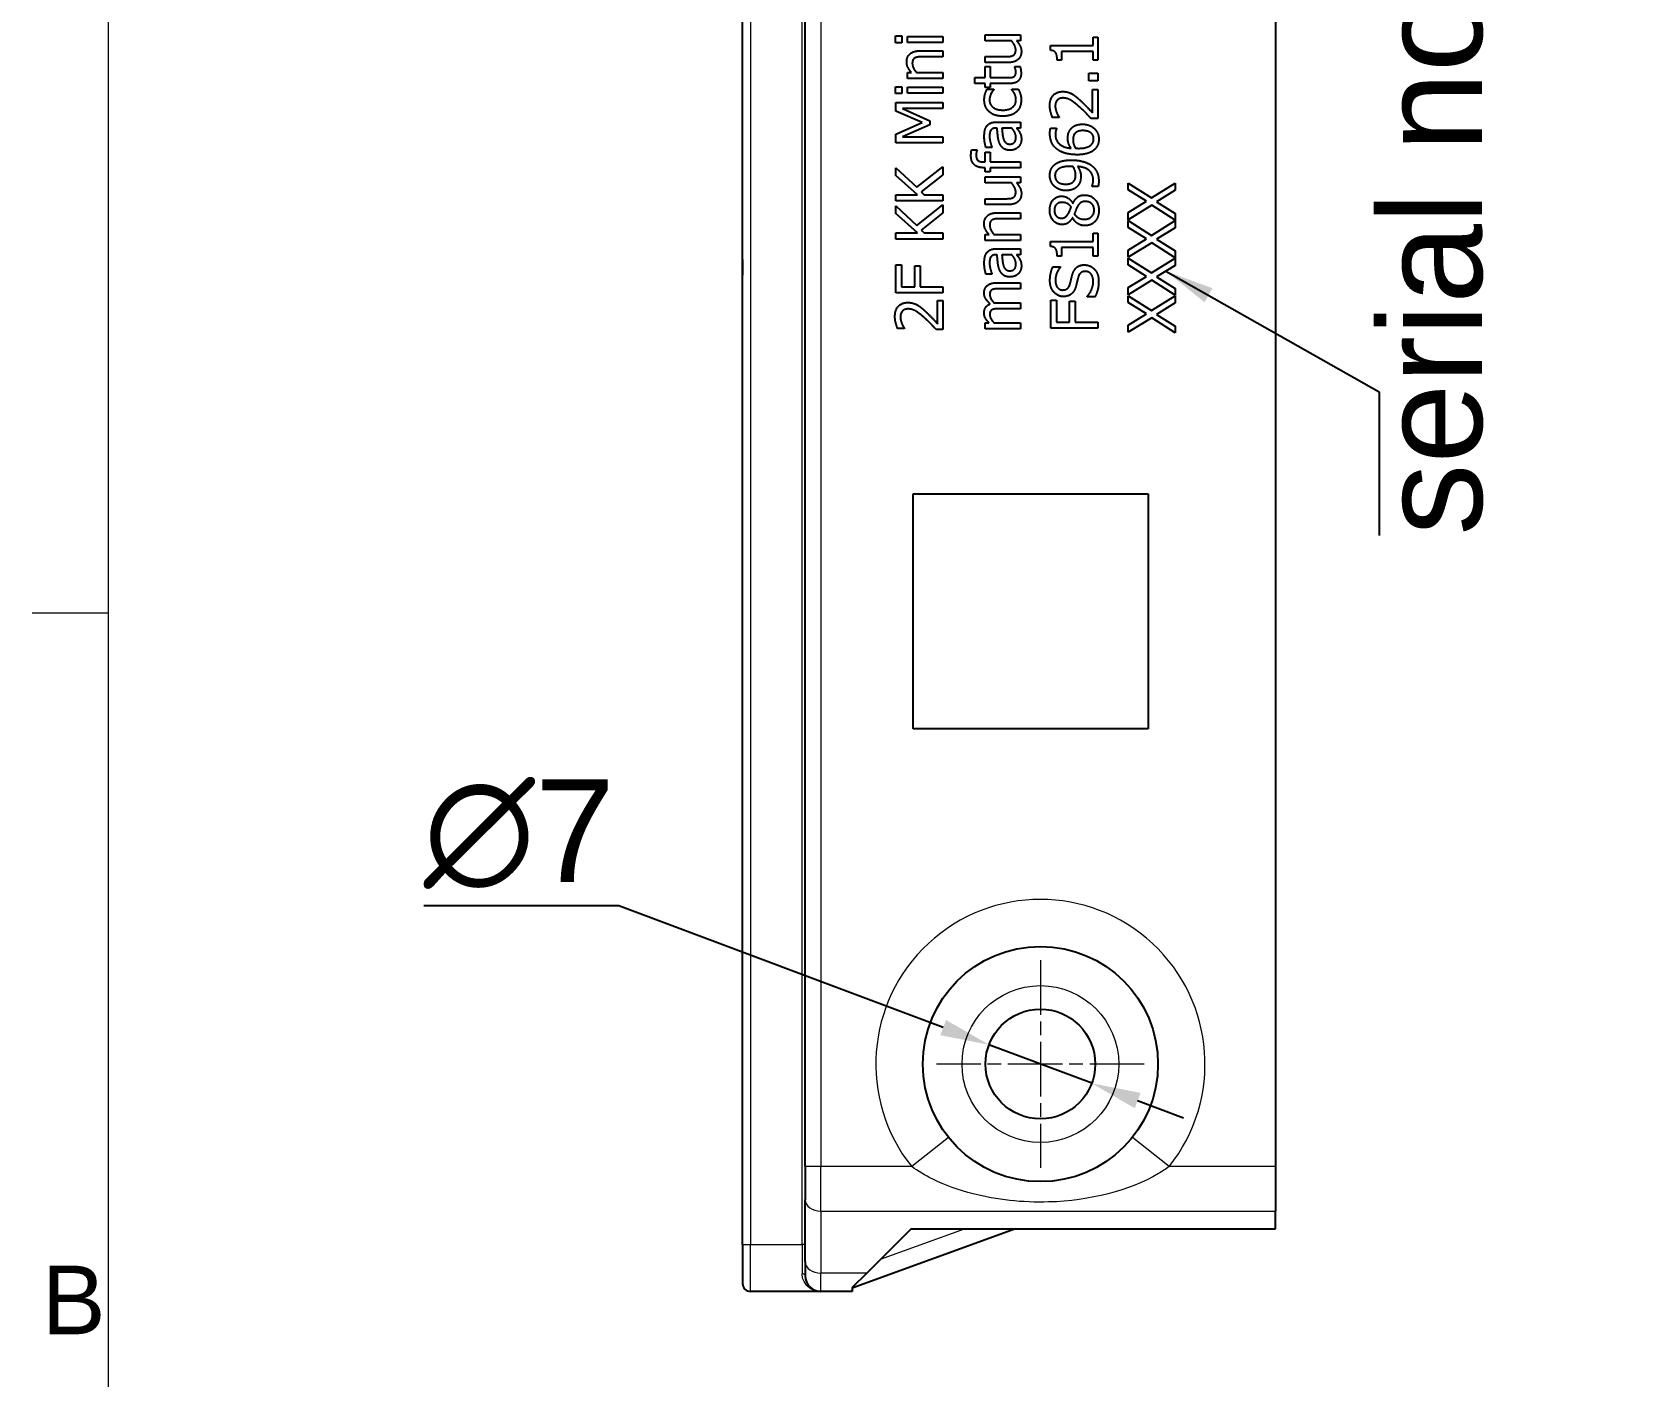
# Model space of a CAD drawing. Header units: millimetres. Extents: x 0 to 1486, y 0 to 1051.
# Drawn here: x 20.1 to 122.3, y 126.5 to 212.3 of the extents above; entities that cross this region are included whole.
import ezdxf

# ---------------------------------------------------------------- set-up
doc = ezdxf.new("R2010")
doc.units = ezdxf.units.MM
doc.header["$LTSCALE"] = 1.25
doc.linetypes.add('CHAIN', pattern=[0.3543, 0.2362, -0.0295, 0.0591, -0.0295])
for name, color, linetype, lineweight, true_color in [('Bemaßungen(DIN)', 7, 'Continuous', 5, 0x262659), ('Mittelpunktmarkierung(DIN)', 7, 'Continuous', 9, 0x262659), ('Sichtbare Kanten(DIN)', 7, 'Continuous', 25, 0x262659), ('Sichtbare tangentiale Kanten(DIN)', 7, 'Continuous', 15, 0x1a1a3e), ('Skizziergeometrie(DIN)', 7, 'Continuous', 9, 0x262659), ('Symbole(DIN)', 7, 'Continuous', 15, 0x262659)]:
    doc.layers.add(name, color=color, linetype=linetype, lineweight=lineweight, true_color=true_color)
doc.styles.add('Aktuell-DIN', font='arial.ttf')
doc.styles.add('Aktuell-DINGroßer Text', font='arial.ttf')
doc.dimstyles.new('STANDARD-DIN', dxfattribs={"dimscale": 1.25, "dimtxt": 5.25, "dimasz": 2.5, "dimexe": 3.175, "dimexo": 0, "dimgap": 0.8, "dimtad": 1, "dimrnd": 1e-08, "dimtxsty": 'Aktuell-DINGroßer Text', "dimcen": 0.09, "dimdle": 10, "dimclrd": 256, "dimclre": 256, "dimclrt": 256, "dimazin": 2, "dimtfac": 0.666667, "dimtmove": 0, "dimatfit": 3, "dimfxl": 1, "dimtolj": 1, "dimlwd": 25, "dimlwe": 25, "dimarcsym": 0})
doc.dimstyles.new('STANDARD-DIN$7', dxfattribs={"dimscale": 1.25, "dimtxt": 5.25, "dimasz": 2.5, "dimexe": 3.175, "dimexo": 0, "dimgap": 0.8, "dimtad": 1, "dimrnd": 1e-08, "dimtxsty": 'Aktuell-DINGroßer Text', "dimcen": 0.09, "dimdle": 10, "dimclrd": 256, "dimclre": 256, "dimclrt": 256, "dimazin": 2, "dimtfac": 0.666667, "dimtmove": 0, "dimatfit": 3, "dimfxl": 1, "dimtolj": 1, "dimlwd": 25, "dimlwe": 25, "dimarcsym": 0})

# ---------------------------------------------------------------- blocks, each defined once
blk = doc.blocks.new('Ränder Standardrahmen')
at = {"layer": 'Skizziergeometrie(DIN)'}
blk.add_line((20, 140.167), (16.1, 140.167), dxfattribs=at)
at = {"layer": 'Skizziergeometrie(DIN)', "flags": 128}
blk.add_lwpolyline([(20, 20), (20, 821), (1169, 821), (1169, 20), (20, 20)], dxfattribs=at)
at = {"layer": 'Symbole(DIN)', "color": 179, "true_color": 0x262659, "insert": (16.594, 103.375), "char_height": 3.5, "attachment_point": 7, "style": 'Aktuell-DIN'}
blk.add_mtext('B', dxfattribs=at)
blk = doc.blocks.new('*D99')
at = {"layer": 'Bemaßungen(DIN)', "color": 250, "linetype": 'Continuous', "lineweight": 25, "true_color": 0x3f3f3f, "transparency": 16777216}
for p, q in [((57.55, 156.54), (45.11, 156.54)), ((78.25, 148.78), (57.55, 156.54)), ((87.73, 145.22), (81.17, 147.68)), ((90.65, 144.12), (93.58, 143.02))]:
    blk.add_line(p, q, dxfattribs=at)
at = {"layer": 'Bemaßungen(DIN)', "color": 250, "linetype": 'Continuous', "true_color": 0x3f3f3f, "transparency": 16777216}
for points in [[(78.43, 149.26), (78.07, 148.29), (81.17, 147.68)], [(90.84, 144.61), (90.47, 143.63), (87.73, 145.22)]]:
    blk.add_solid(points, dxfattribs=at)
at = {"layer": 'Defpoints', "color": 0, "linetype": 'Continuous', "transparency": 16777216}
for p in [(81.17, 147.68), (87.73, 145.22)]:
    blk.add_point(p, dxfattribs=at)
at = {"layer": 'Bemaßungen(DIN)', "color": 179, "linetype": 'Continuous', "lineweight": 25, "true_color": 0x262659, "transparency": 16777216, "insert": (45.11, 164.61), "char_height": 6.562, "attachment_point": 1, "style": 'Aktuell-DINGroßer Text'}
blk.add_mtext('\\A1;∅7', dxfattribs=at)

msp = doc.modelspace()

# ---------------------------------------------------------------- linework, layer by layer
at = {"layer": 'Mittelpunktmarkierung(DIN)', "linetype": 'CHAIN', "ltscale": 11.778699}
for p, q in [((84.4511, 153.0739), (84.4511, 139.8239)), ((91.0761, 146.4489), (77.8261, 146.4489))]:
    msp.add_line(p, q, dxfattribs=at)
at = {"layer": 'Sichtbare Kanten(DIN)'}
for p, q in [((65.4511, 134.9489), (65.4511, 411.9489)), ((69.4511, 139.9057), (69.4511, 262.4135)), ((99.4511, 262.0496), (99.4511, 139.9057)), ((75.2148, 212.0087), (75.6087, 212.0087)), ((75.2148, 211.5784), (75.2148, 212.0087)), ((75.6087, 211.5784), (75.2148, 211.5784)), ((75.6087, 212.0087), (75.6087, 211.5784)), ((75.9831, 211.982), (78.2343, 211.982)), ((75.9831, 211.6027), (75.9831, 211.982)), ((78.2343, 211.6027), (75.9831, 211.6027)), ((78.2343, 211.982), (78.2343, 211.6027)), ((80.9225, 212.0841), (83.1737, 212.0841)), ((80.9225, 211.7048), (80.9225, 212.0841)), ((82.6048, 211.7048), (80.9225, 211.7048)), ((83.1737, 211.7048), (82.9257, 211.7048)), ((83.1737, 212.0841), (83.1737, 211.7048)), ((85.1034, 211.4058), (87.8068, 211.4058)), ((85.1034, 211.0946), (85.1034, 211.4058)), ((87.8068, 211.9382), (88.1131, 211.9382)), ((87.8068, 211.4058), (87.8068, 211.9382)), ((88.1131, 211.9382), (88.1131, 210.4747)), ((76.7732, 211.063), (78.2343, 211.063)), ((78.2343, 210.6838), (76.9507, 210.6838)), ((78.2343, 211.063), (78.2343, 210.6838)), ((80.9225, 210.6959), (82.2061, 210.6959)), ((80.9225, 210.3167), (80.9225, 210.6959)), ((85.7963, 210.4747), (85.5216, 210.4747)), ((85.7963, 211.0193), (85.7963, 210.4747)), ((87.8068, 211.0193), (85.7963, 211.0193)), ((87.8068, 210.4747), (87.8068, 211.0193)), ((88.1131, 210.4747), (87.8068, 210.4747)), ((75.9831, 209.6748), (76.2335, 209.6748)), ((75.9831, 209.2956), (75.9831, 209.6748)), ((76.552, 209.6748), (78.2343, 209.6748)), ((78.2343, 209.6748), (78.2343, 209.2956)), ((82.3836, 210.3167), (80.9225, 210.3167)), ((80.9225, 210.0541), (81.2361, 210.0541)), ((80.9225, 209.3564), (80.9225, 210.0541)), ((81.2361, 210.0541), (81.2361, 209.3564)), ((82.8139, 210.0541), (83.1543, 210.0541)), ((82.8139, 210.0322), (82.8139, 210.0541)), ((87.5394, 209.6335), (88.1131, 209.6335)), ((87.5394, 209.1522), (87.5394, 209.6335)), ((88.1131, 209.6335), (88.1131, 209.1522)), ((75.2148, 208.7656), (75.6087, 208.7656)), ((75.2148, 208.3353), (75.2148, 208.7656)), ((75.6087, 208.7656), (75.6087, 208.3353)), ((78.2343, 209.2956), (75.9831, 209.2956)), ((75.9831, 208.7389), (78.2343, 208.7389)), ((75.9831, 208.3596), (75.9831, 208.7389)), ((78.2343, 208.3596), (75.9831, 208.3596)), ((78.2343, 208.7389), (78.2343, 208.3596)), ((80.2758, 209.3564), (80.9225, 209.3564)), ((80.2758, 208.9771), (80.2758, 209.3564)), ((80.9225, 208.9771), (80.2758, 208.9771)), ((80.9225, 208.7219), (80.9225, 208.9771)), ((81.2361, 208.7219), (80.9225, 208.7219)), ((81.0441, 208.6076), (81.4695, 208.6076)), ((81.2361, 209.3564), (82.3082, 209.3564)), ((81.2361, 208.9771), (81.2361, 208.7219)), ((82.4833, 208.9771), (81.2361, 208.9771)), ((81.4695, 208.6076), (81.4695, 208.5857)), ((82.6218, 208.6076), (83.0473, 208.6076)), ((82.6218, 208.5857), (82.6218, 208.6076)), ((88.1131, 209.1522), (87.5394, 209.1522)), ((87.7655, 208.5881), (88.1131, 208.5881)), ((87.7655, 207.1149), (87.7655, 208.5881)), ((88.1131, 208.5881), (88.1131, 206.7381)), ((75.6087, 208.3353), (75.2148, 208.3353)), ((75.2343, 207.7737), (78.2343, 207.7737)), ((75.2343, 207.2194), (75.2343, 207.7737)), ((75.65, 207.375), (77.4077, 206.5922)), ((78.2343, 207.375), (75.65, 207.375)), ((78.2343, 207.7737), (78.2343, 207.375)), ((76.9045, 206.4949), (75.2343, 207.2194)), ((75.2343, 205.7462), (76.9045, 206.4949)), ((77.4077, 206.3491), (75.65, 205.5736)), ((77.4077, 206.5922), (77.4077, 206.3491)), ((81.6348, 206.5168), (83.1737, 206.5168)), ((83.1737, 206.5168), (83.1737, 206.1376)), ((85.6577, 206.8013), (85.2298, 206.8013)), ((85.6577, 206.8231), (85.6577, 206.8013)), ((88.1131, 206.7381), (87.6877, 206.7381)), ((75.2343, 205.2016), (75.2343, 205.7462)), ((75.65, 205.5736), (78.2343, 205.5736)), ((78.2343, 205.5736), (78.2343, 205.2016)), ((81.6932, 206.1376), (81.6202, 206.1376)), ((82.6194, 206.1376), (81.9946, 206.1376)), ((83.1737, 206.1376), (82.9355, 206.1376)), ((85.0985, 206.123), (85.4851, 206.123)), ((85.4851, 206.123), (85.4851, 206.106)), ((78.2343, 205.2016), (75.2343, 205.2016)), ((80.057, 204.7543), (80.4047, 204.7543)), ((80.4047, 204.7543), (80.4047, 204.7348)), ((80.9225, 204.6035), (81.2361, 204.6035)), ((80.9225, 203.9763), (80.9225, 204.6035)), ((81.3577, 204.905), (80.9711, 204.905)), ((81.2361, 204.6035), (81.2361, 203.9885)), ((81.3577, 204.9269), (81.3577, 204.905)), ((75.2343, 203.6019), (76.5738, 202.3596)), ((75.2343, 203.1157), (75.2343, 203.6019)), ((76.5738, 202.3596), (78.2343, 203.6748)), ((78.2343, 203.6748), (78.2343, 203.157)), ((80.8471, 203.9763), (80.9225, 203.9763)), ((80.9225, 203.6092), (80.8471, 203.6092)), ((80.9225, 203.3539), (80.9225, 203.6092)), ((81.2361, 203.3539), (80.9225, 203.3539)), ((81.2361, 203.9885), (83.1737, 203.9885)), ((81.2361, 203.6092), (81.2361, 203.3539)), ((83.1737, 203.6092), (81.2361, 203.6092)), ((83.1737, 203.9885), (83.1737, 203.6092)), ((65.4461, 197.7388), (65.4461, 202.2489)), ((65.4511, 202.2489), (65.4461, 202.2489)), ((76.6127, 201.8855), (75.2343, 203.1157)), ((78.2343, 203.157), (76.8388, 202.0606)), ((80.9225, 203.0209), (83.1737, 203.0209)), ((80.9225, 202.6416), (80.9225, 203.0209)), ((82.6048, 202.6416), (80.9225, 202.6416)), ((83.1737, 202.6416), (82.9257, 202.6416)), ((83.1737, 203.0209), (83.1737, 202.6416)), ((87.7436, 202.4131), (87.7436, 202.4325)), ((88.1302, 202.4131), (87.7436, 202.4131)), ((90.0526, 202.627), (91.5307, 201.6886)), ((90.0526, 202.1967), (90.0526, 202.627)), ((91.5307, 201.6886), (93.0526, 202.627)), ((93.0526, 202.627), (93.0526, 202.17)), ((75.2343, 201.8855), (76.6127, 201.8855)), ((75.2343, 201.4868), (75.2343, 201.8855)), ((78.2343, 201.4868), (75.2343, 201.4868)), ((76.5738, 199.9334), (78.2343, 201.2486)), ((76.8388, 202.0606), (77.0357, 201.8855)), ((77.0357, 201.8855), (78.2343, 201.8855)), ((78.2343, 201.8855), (78.2343, 201.4868)), ((78.2343, 201.2486), (78.2343, 200.7308)), ((80.9225, 201.6327), (82.2061, 201.6327)), ((80.9225, 201.2535), (80.9225, 201.6327)), ((82.3836, 201.2535), (80.9225, 201.2535)), ((86.5159, 201.3361), (86.528, 201.3361)), ((91.2268, 201.4674), (90.0526, 202.1967)), ((90.0526, 200.7526), (91.2268, 201.4674)), ((91.5501, 201.2219), (90.0526, 200.2956)), ((93.0526, 200.2664), (91.5501, 201.2219)), ((93.0526, 202.17), (91.8564, 201.4407)), ((91.8564, 201.4407), (93.0526, 200.6967)), ((75.2343, 201.1757), (76.5738, 199.9334)), ((75.2343, 200.6894), (75.2343, 201.1757)), ((76.6127, 199.4593), (75.2343, 200.6894)), ((78.2343, 200.7308), (76.8388, 199.6343)), ((81.7126, 200.7381), (83.1737, 200.7381)), ((83.1737, 200.3588), (81.8901, 200.3588)), ((83.1737, 200.7381), (83.1737, 200.3588)), ((86.511, 200.422), (86.4989, 200.422)), ((90.0526, 200.2956), (90.0526, 200.7526)), ((90.0526, 200.2324), (91.5307, 199.294)), ((90.0526, 199.8021), (90.0526, 200.2324)), ((91.5307, 199.294), (93.0526, 200.2324)), ((93.0526, 200.6967), (93.0526, 200.2664)), ((93.0526, 200.2324), (93.0526, 199.7753)), ((75.2343, 199.4593), (76.6127, 199.4593)), ((75.2343, 199.0606), (75.2343, 199.4593)), ((76.8388, 199.6343), (77.0357, 199.4593)), ((77.0357, 199.4593), (78.2343, 199.4593)), ((78.2343, 199.4593), (78.2343, 199.0606)), ((80.9225, 199.3499), (81.1729, 199.3499)), ((80.9225, 198.9706), (80.9225, 199.3499)), ((81.4914, 199.3499), (83.1737, 199.3499)), ((83.1737, 199.3499), (83.1737, 198.9706)), ((87.8068, 199.4325), (88.1131, 199.4325)), ((87.8068, 198.9001), (87.8068, 199.4325)), ((88.1131, 199.4325), (88.1131, 197.969)), ((91.2268, 199.0727), (90.0526, 199.8021)), ((93.0526, 199.7753), (91.8564, 199.046)), ((78.2343, 199.0606), (75.2343, 199.0606)), ((83.1737, 198.9706), (80.9225, 198.9706)), ((81.6348, 198.4382), (83.1737, 198.4382)), ((83.1737, 198.4382), (83.1737, 198.059)), ((85.1034, 198.9001), (87.8068, 198.9001)), ((85.1034, 198.5889), (85.1034, 198.9001)), ((85.7963, 198.5136), (85.7963, 197.969)), ((87.8068, 198.5136), (85.7963, 198.5136)), ((87.8068, 197.969), (87.8068, 198.5136)), ((90.0526, 198.358), (91.2268, 199.0727)), ((91.5501, 198.8272), (90.0526, 197.9009)), ((90.0526, 197.9009), (90.0526, 198.358)), ((93.0526, 197.8718), (91.5501, 198.8272)), ((91.8564, 199.046), (93.0526, 198.3021)), ((93.0526, 198.3021), (93.0526, 197.8718)), ((65.4411, 197.7489), (65.4411, 196.7489)), ((65.4461, 197.7489), (65.4411, 197.7489)), ((65.4511, 197.7388), (65.4461, 197.7388)), ((65.4461, 197.2489), (65.4461, 197.3989)), ((65.4511, 197.3989), (65.4461, 197.3989)), ((65.4461, 197.0989), (65.4461, 197.2489)), ((65.4511, 197.2489), (65.4461, 197.2489)), ((75.2343, 197.4147), (75.5892, 197.4147)), ((75.2343, 195.6206), (75.2343, 197.4147)), ((75.5892, 197.4147), (75.5892, 196.0193)), ((76.4353, 197.3564), (76.7902, 197.3564)), ((76.4353, 196.0193), (76.4353, 197.3564)), ((76.7902, 197.3564), (76.7902, 196.0193)), ((81.6932, 198.059), (81.6202, 198.059)), ((82.6194, 198.059), (81.9946, 198.059)), ((83.1737, 198.059), (82.9355, 198.059)), ((85.2541, 197.2956), (85.7306, 197.2956)), ((85.7963, 197.969), (85.5216, 197.969)), ((85.7306, 197.2956), (85.7306, 197.2664)), ((88.1131, 197.969), (87.8068, 197.969)), ((90.0526, 197.8377), (91.5307, 196.8993)), ((90.0526, 197.4074), (90.0526, 197.8377)), ((91.2268, 196.6781), (90.0526, 197.4074)), ((91.5307, 196.8993), (93.0526, 197.8377)), ((93.0526, 197.3807), (91.8564, 196.6513)), ((93.0526, 197.8377), (93.0526, 197.3807)), ((65.4461, 196.7489), (65.4411, 196.7489)), ((65.4511, 197.0989), (65.4461, 197.0989)), ((65.4461, 196.759), (65.4511, 196.759)), ((65.4461, 192.2489), (65.4461, 196.759)), ((81.3577, 196.8264), (80.9711, 196.8264)), ((81.3577, 196.8483), (81.3577, 196.8264)), ((81.6907, 196.2721), (83.1737, 196.2721)), ((83.1737, 196.2721), (83.1737, 195.8928)), ((90.0526, 195.9633), (91.2268, 196.6781)), ((91.5501, 196.4325), (90.0526, 195.5063)), ((93.0526, 195.4771), (91.5501, 196.4325)), ((91.8564, 196.6513), (93.0526, 195.9074)), ((78.2343, 195.6206), (75.2343, 195.6206)), ((75.5892, 196.0193), (76.4353, 196.0193)), ((76.7902, 196.0193), (78.2343, 196.0193)), ((77.8866, 195.1343), (78.2343, 195.1343)), ((77.8866, 193.6611), (77.8866, 195.1343)), ((78.2343, 196.0193), (78.2343, 195.6206)), ((78.2343, 195.1343), (78.2343, 193.2842)), ((83.1737, 195.8928), (81.8706, 195.8928)), ((85.1131, 195.1635), (85.4681, 195.1635)), ((85.1131, 193.3693), (85.1131, 195.1635)), ((85.4681, 195.1635), (85.4681, 193.768)), ((86.3141, 195.1052), (86.669, 195.1052)), ((86.3141, 193.768), (86.3141, 195.1052)), ((86.669, 195.1052), (86.669, 193.768)), ((87.4324, 195.3726), (87.4324, 195.4018)), ((87.9332, 195.3726), (87.4324, 195.3726)), ((90.0526, 195.5063), (90.0526, 195.9633)), ((90.0526, 195.4431), (91.5307, 194.5047)), ((90.0526, 195.0128), (90.0526, 195.4431)), ((91.5307, 194.5047), (93.0526, 195.4431)), ((93.0526, 195.9074), (93.0526, 195.4771)), ((93.0526, 195.4431), (93.0526, 194.986)), ((81.6907, 194.9958), (83.1737, 194.9958)), ((83.1737, 194.6165), (81.8706, 194.6165)), ((83.1737, 194.9958), (83.1737, 194.6165)), ((91.2268, 194.2834), (90.0526, 195.0128)), ((90.0526, 193.5687), (91.2268, 194.2834)), ((93.0526, 194.986), (91.8564, 194.2567)), ((91.8564, 194.2567), (93.0526, 193.5128)), ((75.7789, 193.3475), (75.351, 193.3475)), ((75.7789, 193.3693), (75.7789, 193.3475)), ((78.2343, 193.2842), (77.8088, 193.2842)), ((80.9225, 193.7194), (81.1705, 193.7194)), ((80.9225, 193.3402), (80.9225, 193.7194)), ((83.1737, 193.3402), (80.9225, 193.3402)), ((81.4914, 193.7194), (83.1737, 193.7194)), ((83.1737, 193.7194), (83.1737, 193.3402)), ((88.1131, 193.3693), (85.1131, 193.3693)), ((85.4681, 193.768), (86.3141, 193.768)), ((86.669, 193.768), (88.1131, 193.768)), ((88.1131, 193.768), (88.1131, 193.3693)), ((91.5501, 194.0379), (90.0526, 193.1116)), ((90.0526, 193.1116), (90.0526, 193.5687)), ((93.0526, 193.0825), (91.5501, 194.0379)), ((93.0526, 193.5128), (93.0526, 193.0825)), ((65.4511, 192.2489), (65.4461, 192.2489)), ((76.3265, 182.8161), (91.3265, 182.8161)), ((76.3265, 167.8161), (76.3265, 182.8161)), ((91.3265, 182.8161), (91.3265, 167.8161)), ((91.3265, 167.8161), (76.3265, 167.8161)), ((69.4511, 139.9057), (69.4511, 137.7844)), ((99.4511, 139.9057), (99.4511, 137.0773)), ((69.4511, 133.8275), (69.4511, 137.7844)), ((99.4511, 135.9489), (99.4511, 137.0773)), ((82.8562, 135.9489), (72.4511, 132.1617)), ((76.2011, 135.9489), (73.3726, 133.1204)), ((76.2011, 135.9489), (99.4511, 135.9489)), ((65.4511, 134.9489), (65.4511, 132.4489)), ((69.4511, 133.8275), (69.4511, 132.9489)), ((73.3726, 133.1204), (72.4511, 132.1989)), ((70.4511, 131.9489), (65.9511, 131.9489)), ((72.4511, 131.9489), (70.4511, 131.9489)), ((72.4511, 132.1989), (72.4511, 131.9489))]:
    msp.add_line(p, q, dxfattribs=at)
for radius in [7.5, 3.5]:
    msp.add_circle((84.4511, 146.4489), radius, dxfattribs=at)
for centre, radius in [((70.4511, 132.9489), 1), ((65.9511, 132.4489), 0.5)]:
    msp.add_arc(centre, radius, 180, 270, dxfattribs=at)
for points in [[(82.8771, 211.1214), (82.8771, 211.2599), (82.7191, 211.5736), (82.6048, 211.7048)], [(82.9257, 211.7048), (83.0789, 211.5298), (83.2369, 211.2162), (83.2369, 211.0217)], [(75.9199, 210.358), (75.9199, 210.6886), (76.3575, 211.063), (76.7732, 211.063)], [(76.4474, 210.6108), (76.3623, 210.5646), (76.2797, 210.3993), (76.2797, 210.2583)], [(76.9507, 210.6838), (76.7951, 210.6838), (76.5276, 210.6546), (76.4474, 210.6108)], [(82.2061, 210.6959), (82.386, 210.6959), (82.6218, 210.7227), (82.7094, 210.7689)], [(83.0351, 210.5209), (82.9306, 210.4236), (82.6121, 210.3167), (82.3836, 210.3167)], [(82.7094, 210.7689), (82.7969, 210.815), (82.8771, 210.9731), (82.8771, 211.1214)], [(83.2369, 211.0217), (83.2369, 210.8758), (83.1397, 210.6157), (83.0351, 210.5209)], [(85.5216, 210.4747), (85.5216, 210.7834), (85.3465, 211.0752), (85.1034, 211.0946)], [(76.2335, 209.6748), (76.0803, 209.845), (75.9199, 210.1732), (75.9199, 210.358)], [(76.2797, 210.2583), (76.2797, 210.1173), (76.4304, 209.8183), (76.552, 209.6748)], [(82.3082, 209.3564), (82.4784, 209.3564), (82.6656, 209.3685), (82.7458, 209.4099)], [(83.2175, 209.6335), (83.2175, 209.3248), (82.865, 208.9771), (82.4833, 208.9771)], [(82.7458, 209.4099), (82.8163, 209.4439), (82.8868, 209.5971), (82.8868, 209.7283)], [(82.8868, 209.7283), (82.8868, 209.8207), (82.8309, 209.9933), (82.8139, 210.0322)], [(83.1543, 210.0541), (83.1834, 209.9471), (83.2175, 209.7283), (83.2175, 209.6335)], [(80.8714, 207.9439), (80.8714, 208.1287), (80.976, 208.4739), (81.0441, 208.6076)], [(81.4695, 208.5857), (81.4355, 208.5444), (81.3479, 208.418), (81.3018, 208.328)], [(82.8941, 207.9366), (82.8941, 208.1214), (82.741, 208.4569), (82.6218, 208.5857)], [(83.0473, 208.6076), (83.074, 208.5517), (83.1494, 208.3815), (83.1664, 208.3134)], [(85.0499, 207.5695), (85.0499, 207.9901), (85.4948, 208.4642), (85.8741, 208.4642)], [(85.8741, 208.4642), (86.0515, 208.4642), (86.3481, 208.3815), (86.4746, 208.3086)], [(81.1778, 207.1854), (81.0295, 207.3191), (80.8714, 207.7154), (80.8714, 207.9439)], [(81.3018, 208.328), (81.2629, 208.2478), (81.2021, 208.0338), (81.2021, 207.9366)], [(81.2021, 207.9366), (81.2021, 207.6424), (81.647, 207.2851), (82.053, 207.2851)], [(82.053, 207.2851), (82.4492, 207.2851), (82.8941, 207.6303), (82.8941, 207.9366)], [(83.2248, 207.9439), (83.2248, 207.7105), (83.0813, 207.324), (82.9355, 207.1854)], [(83.1664, 208.3134), (83.1956, 208.2162), (83.2248, 208.063), (83.2248, 207.9439)], [(85.2298, 206.8013), (85.169, 206.9253), (85.0499, 207.3701), (85.0499, 207.5695)], [(85.5191, 207.9074), (85.4584, 207.8369), (85.3976, 207.6522), (85.3976, 207.5403)], [(85.3976, 207.5403), (85.3976, 207.4334), (85.4511, 207.2146), (85.4924, 207.1149)], [(85.896, 208.0557), (85.7695, 208.0557), (85.5799, 207.9779), (85.5191, 207.9074)], [(86.9656, 207.4625), (86.5888, 207.8053), (86.1366, 208.0557), (85.896, 208.0557)], [(86.4746, 208.3086), (86.6058, 208.2356), (86.8635, 208.0241), (86.9875, 207.9074)], [(87.6877, 206.7381), (87.5005, 206.9374), (87.1528, 207.2924), (86.9656, 207.4625)], [(86.9875, 207.9074), (87.1942, 207.7178), (87.6366, 207.2535), (87.7655, 207.1149)], [(81.0368, 206.2713), (81.1291, 206.3953), (81.4233, 206.5168), (81.6348, 206.5168)], [(82.053, 206.8937), (81.7564, 206.8937), (81.3236, 207.0517), (81.1778, 207.1854)], [(82.9355, 207.1854), (82.792, 207.0468), (82.3496, 206.8937), (82.053, 206.8937)], [(85.4924, 207.1149), (85.5264, 207.0298), (85.6237, 206.8718), (85.6577, 206.8231)], [(86.3749, 206.0573), (86.4989, 206.2227), (86.883, 206.3831), (87.1407, 206.3831)], [(87.1407, 206.3831), (87.3716, 206.3831), (87.7631, 206.23), (87.8943, 206.1011)], [(80.869, 205.593), (80.869, 205.8264), (80.9419, 206.1449), (81.0368, 206.2713)], [(80.9711, 204.905), (80.9419, 205.0095), (80.869, 205.4009), (80.869, 205.593)], [(81.2799, 205.9844), (81.2337, 205.9115), (81.2045, 205.7024), (81.2045, 205.5906)], [(81.2045, 205.5906), (81.2045, 205.4593), (81.2823, 205.1043), (81.3577, 204.9269)], [(81.6202, 206.1376), (81.4889, 206.1376), (81.3261, 206.0573), (81.2799, 205.9844)], [(81.8633, 205.1335), (81.7758, 205.3231), (81.7102, 205.8385), (81.6932, 206.1376)], [(81.9946, 206.1376), (82.0068, 206.0014), (82.0481, 205.5906), (82.087, 205.4617)], [(82.087, 205.4617), (82.1332, 205.311), (82.3253, 205.1141), (82.4954, 205.1141)], [(82.4954, 205.1141), (82.6899, 205.1141), (82.8868, 205.3329), (82.8868, 205.5419)], [(82.8868, 205.5419), (82.8868, 205.7194), (82.7337, 206.0112), (82.6194, 206.1376)], [(82.9355, 206.1376), (82.9695, 206.0914), (83.0911, 205.9358), (83.1275, 205.8629)], [(83.2369, 205.4058), (83.2369, 205.2672), (83.1324, 205.0168), (83.0376, 204.922)], [(83.1275, 205.8629), (83.181, 205.7632), (83.2369, 205.576), (83.2369, 205.4058)], [(85.0572, 205.7826), (85.0572, 205.8823), (85.0767, 206.0573), (85.0985, 206.123)], [(85.541, 204.7664), (85.3125, 204.9293), (85.0572, 205.4447), (85.0572, 205.7826)], [(85.4851, 206.106), (85.4559, 206.0501), (85.4049, 205.8458), (85.4049, 205.7291)], [(85.4049, 205.7291), (85.4049, 205.3548), (85.9105, 204.8953), (86.4065, 204.8515)], [(86.1974, 205.4763), (86.1974, 205.6513), (86.2679, 205.9139), (86.3749, 206.0573)], [(86.4065, 204.8515), (86.3068, 204.9949), (86.1974, 205.2964), (86.1974, 205.4763)], [(86.635, 205.7705), (86.5718, 205.6902), (86.5305, 205.4909), (86.5305, 205.3864)], [(86.5305, 205.3864), (86.5305, 205.2454), (86.6156, 204.9804), (86.6958, 204.8515)], [(87.1577, 205.9747), (86.9729, 205.9747), (86.7225, 205.8774), (86.635, 205.7705)], [(87.8481, 205.4325), (87.8481, 205.6757), (87.5029, 205.9747), (87.1577, 205.9747)], [(87.678, 205.0582), (87.7728, 205.1432), (87.8481, 205.328), (87.8481, 205.4325)], [(87.8943, 206.1011), (88.0329, 205.9674), (88.1763, 205.6319), (88.1763, 205.4301)], [(88.1763, 205.4301), (88.1763, 205.2283), (88.0402, 204.8953), (87.9041, 204.7689)], [(80.0206, 204.3653), (80.0206, 204.4698), (80.0424, 204.6716), (80.057, 204.7543)], [(80.8471, 203.6092), (80.4436, 203.6092), (80.0206, 204.0006), (80.0206, 204.3653)], [(80.4047, 204.7348), (80.3852, 204.6838), (80.3512, 204.4941), (80.3512, 204.4188)], [(80.3512, 204.4188), (80.3512, 204.1805), (80.5651, 203.9763), (80.8471, 203.9763)], [(82.5222, 204.7227), (82.2888, 204.7227), (81.9582, 204.9196), (81.8633, 205.1335)], [(83.0376, 204.922), (82.9452, 204.8321), (82.6729, 204.7227), (82.5222, 204.7227)], [(86.7955, 204.4382), (86.4041, 204.4382), (85.7744, 204.5987), (85.541, 204.7664)], [(86.6958, 204.8515), (86.7396, 204.8491), (86.8222, 204.8442), (86.8854, 204.8442)], [(87.9041, 204.7689), (87.7412, 204.6133), (87.1942, 204.4382), (86.7955, 204.4382)], [(86.8854, 204.8442), (87.1966, 204.8442), (87.5783, 204.9658), (87.678, 205.0582)], [(85.0524, 203.106), (85.0524, 203.3126), (85.1909, 203.6481), (85.3222, 203.7721)], [(85.3222, 203.7721), (85.4875, 203.9277), (86.0224, 204.0979), (86.4332, 204.0979)], [(85.5507, 203.4804), (85.4535, 203.3928), (85.3806, 203.2105), (85.3806, 203.1035)], [(86.3433, 203.6919), (86.0394, 203.6919), (85.6553, 203.58), (85.5507, 203.4804)], [(86.5329, 203.6846), (86.5037, 203.687), (86.4041, 203.6919), (86.3433, 203.6919)], [(86.4332, 204.0979), (86.8052, 204.0979), (87.4713, 203.9301), (87.6925, 203.7672)], [(86.6982, 203.1473), (86.6982, 203.2761), (86.6083, 203.5727), (86.5329, 203.6846)], [(86.8222, 203.6821), (86.9316, 203.5217), (87.0313, 203.23), (87.0313, 203.0573)], [(87.8238, 202.8069), (87.8238, 203.2008), (87.3036, 203.6505), (86.8222, 203.6821)], [(87.6925, 203.7672), (87.9259, 203.5946), (88.1715, 203.1084), (88.1715, 202.7535)], [(82.8771, 202.0582), (82.8771, 202.1967), (82.7191, 202.5103), (82.6048, 202.6416)], [(82.9257, 202.6416), (83.0789, 202.4666), (83.2369, 202.153), (83.2369, 201.9585)], [(85.3344, 202.435), (85.2007, 202.559), (85.0524, 202.9212), (85.0524, 203.106)], [(86.088, 202.153), (85.8571, 202.153), (85.4729, 202.3037), (85.3344, 202.435)], [(85.3806, 203.1035), (85.3806, 202.8556), (85.7355, 202.5614), (86.071, 202.5614)], [(86.071, 202.5614), (86.2606, 202.5614), (86.5062, 202.6586), (86.5937, 202.7656)], [(86.8538, 202.4787), (86.7298, 202.3183), (86.353, 202.153), (86.088, 202.153)], [(86.5937, 202.7656), (86.6569, 202.8434), (86.6982, 203.0355), (86.6982, 203.1473)], [(87.0313, 203.0573), (87.0313, 202.892), (86.9584, 202.6173), (86.8538, 202.4787)], [(87.7436, 202.4325), (87.7728, 202.4836), (87.8238, 202.6975), (87.8238, 202.8069)], [(88.1715, 202.7535), (88.1715, 202.6732), (88.1545, 202.4909), (88.1302, 202.4131)], [(82.2061, 201.6327), (82.386, 201.6327), (82.6218, 201.6595), (82.7094, 201.7056)], [(83.0351, 201.4577), (82.9306, 201.3604), (82.6121, 201.2535), (82.3836, 201.2535)], [(82.7094, 201.7056), (82.7969, 201.7518), (82.8771, 201.9099), (82.8771, 202.0582)], [(83.2369, 201.9585), (83.2369, 201.8126), (83.1397, 201.5525), (83.0351, 201.4577)], [(85.0451, 200.8912), (85.0451, 201.2996), (85.4729, 201.7932), (85.8084, 201.7932)], [(85.8133, 201.3993), (85.6115, 201.3993), (85.3417, 201.1295), (85.3417, 200.8888)], [(85.8084, 201.7932), (86.0102, 201.7932), (86.4041, 201.5573), (86.5159, 201.3361)], [(86.4138, 201.1003), (86.2801, 201.2753), (85.9956, 201.3993), (85.8133, 201.3993)], [(86.528, 201.3361), (86.6496, 201.5987), (86.9997, 201.8685), (87.2768, 201.8685)], [(87.3157, 201.4552), (87.131, 201.4552), (86.9122, 201.3094), (86.8003, 201.1027)], [(87.2768, 201.8685), (87.6609, 201.8685), (88.1812, 201.3094), (88.1812, 200.8912)], [(87.8822, 200.8961), (87.8822, 201.1489), (87.5783, 201.4552), (87.3157, 201.4552)], [(80.8593, 200.033), (80.8593, 200.3637), (81.2969, 200.7381), (81.7126, 200.7381)], [(81.3868, 200.2859), (81.3018, 200.2397), (81.2191, 200.0744), (81.2191, 199.9334)], [(81.8901, 200.3588), (81.7345, 200.3588), (81.4671, 200.3296), (81.3868, 200.2859)], [(85.8352, 199.9868), (85.4972, 199.9868), (85.0451, 200.4974), (85.0451, 200.8912)], [(85.3417, 200.8888), (85.3417, 200.67), (85.5823, 200.3904), (85.789, 200.3904)], [(85.789, 200.3904), (85.9373, 200.3904), (86.1439, 200.5338), (86.2266, 200.6773)], [(86.4989, 200.422), (86.37, 200.2008), (86.0637, 199.9868), (85.8352, 199.9868)], [(86.2266, 200.6773), (86.2606, 200.7381), (86.3797, 200.9958), (86.4138, 201.1003)], [(87.2841, 199.9139), (87.041, 199.9139), (86.6326, 200.174), (86.511, 200.422)], [(86.8003, 201.1027), (86.7614, 201.0347), (86.6715, 200.8061), (86.6131, 200.6627)], [(86.6131, 200.6627), (86.7225, 200.4974), (87.0483, 200.3199), (87.2549, 200.3199)], [(87.2549, 200.3199), (87.5272, 200.3199), (87.8822, 200.6481), (87.8822, 200.8961)], [(87.9235, 200.1716), (87.8019, 200.0452), (87.4713, 199.9139), (87.2841, 199.9139)], [(88.1812, 200.8912), (88.1812, 200.6676), (88.0475, 200.3005), (87.9235, 200.1716)], [(81.1729, 199.3499), (81.0197, 199.5201), (80.8593, 199.8483), (80.8593, 200.033)], [(81.2191, 199.9334), (81.2191, 199.7924), (81.3698, 199.4933), (81.4914, 199.3499)], [(80.869, 197.5144), (80.869, 197.7478), (80.9419, 198.0663), (81.0368, 198.1927)], [(81.0368, 198.1927), (81.1291, 198.3167), (81.4233, 198.4382), (81.6348, 198.4382)], [(85.5216, 197.969), (85.5216, 198.2778), (85.3465, 198.5695), (85.1034, 198.5889)], [(80.9711, 196.8264), (80.9419, 196.9309), (80.869, 197.3223), (80.869, 197.5144)], [(81.2799, 197.9058), (81.2337, 197.8329), (81.2045, 197.6238), (81.2045, 197.512)], [(81.2045, 197.512), (81.2045, 197.3807), (81.2823, 197.0257), (81.3577, 196.8483)], [(81.6202, 198.059), (81.4889, 198.059), (81.3261, 197.9787), (81.2799, 197.9058)], [(81.8633, 197.0549), (81.7758, 197.2445), (81.7102, 197.7599), (81.6932, 198.059)], [(81.9946, 198.059), (82.0068, 197.9228), (82.0481, 197.512), (82.087, 197.3831)], [(82.087, 197.3831), (82.1332, 197.2324), (82.3253, 197.0355), (82.4954, 197.0355)], [(82.4954, 197.0355), (82.6899, 197.0355), (82.8868, 197.2543), (82.8868, 197.4633)], [(82.8868, 197.4633), (82.8868, 197.6408), (82.7337, 197.9325), (82.6194, 198.059)], [(82.9355, 198.059), (82.9695, 198.0128), (83.0911, 197.8572), (83.1275, 197.7842)], [(83.2369, 197.3272), (83.2369, 197.1886), (83.1324, 196.9382), (83.0376, 196.8434)], [(83.1275, 197.7842), (83.181, 197.6846), (83.2369, 197.4974), (83.2369, 197.3272)], [(85.0596, 196.4034), (85.0596, 196.6562), (85.1593, 197.1035), (85.2541, 197.2956)], [(85.7306, 197.2664), (85.5994, 197.123), (85.4049, 196.6757), (85.4049, 196.4301)], [(86.5013, 196.8167), (86.5961, 197.1254), (86.9778, 197.4123), (87.2574, 197.4123)], [(87.2574, 197.4123), (87.4349, 197.4123), (87.7752, 197.2689), (87.8943, 197.14)], [(87.8943, 197.14), (88.0256, 196.9966), (88.1666, 196.6319), (88.1666, 196.3572)], [(81.0513, 196.0825), (81.1535, 196.1724), (81.4598, 196.2721), (81.6907, 196.2721)], [(82.5222, 196.6441), (82.2888, 196.6441), (81.9582, 196.841), (81.8633, 197.0549)], [(83.0376, 196.8434), (82.9452, 196.7535), (82.6729, 196.6441), (82.5222, 196.6441)], [(85.9178, 195.3945), (85.5532, 195.3945), (85.0596, 195.9633), (85.0596, 196.4034)], [(85.4049, 196.4301), (85.4049, 196.153), (85.665, 195.8102), (85.8765, 195.8102)], [(85.8765, 195.8102), (86.0661, 195.8102), (86.2922, 196.012), (86.3433, 196.2016)], [(86.3433, 196.2016), (86.3773, 196.328), (86.4648, 196.6951), (86.5013, 196.8167)], [(86.725, 196.0849), (86.6836, 195.9293), (86.5596, 195.6838), (86.46, 195.5889)], [(86.8611, 196.627), (86.8222, 196.4885), (86.7687, 196.2575), (86.725, 196.0849)], [(87.3206, 196.9966), (87.1407, 196.9966), (86.917, 196.8191), (86.8611, 196.627)], [(87.8214, 196.328), (87.8214, 196.6586), (87.5467, 196.9966), (87.3206, 196.9966)], [(87.4324, 195.4018), (87.6172, 195.5987), (87.8214, 196.0971), (87.8214, 196.328)], [(88.1666, 196.3572), (88.1666, 196.0314), (88.0305, 195.5744), (87.9332, 195.3726)], [(80.8593, 195.6108), (80.8593, 195.7567), (80.9492, 195.9949), (81.0513, 196.0825)], [(81.2483, 194.9228), (81.0562, 195.0954), (80.8593, 195.4212), (80.8593, 195.6108)], [(81.3771, 195.8296), (81.2969, 195.7907), (81.2191, 195.6424), (81.2191, 195.5136)], [(81.2191, 195.5136), (81.2191, 195.3969), (81.3625, 195.1295), (81.4987, 194.9885)], [(81.8706, 195.8928), (81.715, 195.8928), (81.45, 195.8685), (81.3771, 195.8296)], [(86.46, 195.5889), (86.3603, 195.4966), (86.0929, 195.3945), (85.9178, 195.3945)], [(75.1711, 194.1157), (75.1711, 194.5363), (75.616, 195.0103), (75.9952, 195.0103)], [(75.351, 193.3475), (75.2902, 193.4714), (75.1711, 193.9163), (75.1711, 194.1157)], [(75.6403, 194.4536), (75.5795, 194.3831), (75.5187, 194.1983), (75.5187, 194.0865)], [(75.5187, 194.0865), (75.5187, 193.9795), (75.5722, 193.7607), (75.6135, 193.6611)], [(76.0171, 194.6019), (75.8907, 194.6019), (75.7011, 194.5241), (75.6403, 194.4536)], [(75.9952, 195.0103), (76.1727, 195.0103), (76.4693, 194.9277), (76.5957, 194.8548)], [(77.0868, 194.0087), (76.71, 194.3515), (76.2578, 194.6019), (76.0171, 194.6019)], [(76.5957, 194.8548), (76.727, 194.7818), (76.9847, 194.5703), (77.1087, 194.4536)], [(77.1087, 194.4536), (77.3153, 194.264), (77.7578, 193.7996), (77.8866, 193.6611)], [(80.8593, 194.3345), (80.8593, 194.5338), (81.0416, 194.8426), (81.2483, 194.9228)], [(81.1705, 193.7194), (81.0222, 193.8677), (80.8593, 194.1595), (80.8593, 194.3345)], [(81.3771, 194.5533), (81.2969, 194.5144), (81.2191, 194.3661), (81.2191, 194.2372)], [(81.2191, 194.2372), (81.2191, 194.1157), (81.3723, 193.8458), (81.4914, 193.7194)], [(81.8706, 194.6165), (81.715, 194.6165), (81.45, 194.5922), (81.3771, 194.5533)], [(81.4987, 194.9885), (81.5327, 194.9909), (81.6275, 194.9958), (81.6907, 194.9958)], [(75.6135, 193.6611), (75.6476, 193.576), (75.7448, 193.418), (75.7789, 193.3693)], [(77.8088, 193.2842), (77.6216, 193.4836), (77.274, 193.8385), (77.0868, 194.0087)]]:
    msp.add_open_spline(points, degree=2, dxfattribs=at)
at = {"layer": 'Sichtbare tangentiale Kanten(DIN)'}
for p, q in [((65.9511, 411.9489), (65.9511, 134.9489)), ((69.2511, 134.9489), (69.2511, 411.9489)), ((70.4511, 262.4135), (70.4511, 139.9057)), ((78.5853, 141.7752), (76.239, 139.9057)), ((92.6631, 139.9057), (90.3168, 141.7752)), ((70.4511, 139.9057), (69.4511, 139.9057)), ((76.239, 139.9057), (70.4511, 139.9057)), ((70.4511, 137.0773), (70.4511, 139.9057)), ((99.4511, 139.9057), (92.6631, 139.9057)), ((70.4511, 137.0773), (70.4511, 133.1204)), ((70.4511, 137.0773), (99.4511, 137.0773)), ((74.2528, 134.0006), (79.6056, 135.9489)), ((65.4511, 134.9489), (65.9511, 134.9489)), ((65.9511, 134.9489), (69.2511, 134.9489)), ((65.9511, 131.9489), (65.9511, 134.9489)), ((69.4511, 134.9489), (69.2511, 134.9489)), ((69.2511, 134.9489), (69.2511, 133.0739)), ((70.4511, 131.9489), (70.4511, 133.1204)), ((73.3726, 133.1204), (70.4511, 133.1204))]:
    msp.add_line(p, q, dxfattribs=at)
msp.add_circle((84.4511, 146.4489), 5, dxfattribs=at)
msp.add_arc((84.4511, 146.4489), 10.5, 321.452976, 218.547024, dxfattribs=at)
for centre, major_axis, ratio in [((70.4511, 137.7844), (-1, 0), 0.70710678), ((70.4511, 133.8275), (-1, 0), 0.70710678), ((69.2511, 132.9489), (0.2, 0), 0.625)]:
    msp.add_ellipse(centre, major_axis=major_axis, ratio=ratio, start_param=0, end_param=1.57079633, dxfattribs=at)
for points, knots in [([(92.6631, 139.9057), (92.4468, 139.7506), (92.2165, 139.6013), (90.1348, 138.3794), (87.6255, 137.7276), (83.3161, 137.6049), (81.6499, 137.7871), (79.2252, 138.4079), (78.3625, 138.7208), (77.0924, 139.3487), (76.641, 139.6175), (76.239, 139.9057)], [-1.89518461, -1.89518461, -1.89518461, -1.89518461, -1.79106717, -1.79106717, -0.99847738, -0.99847738, -0.50310876, -0.50310876, -0.19350337, -0.19350337, 0, 0, 0, 0]), ([(70.4511, 131.9489), (70.3249, 131.9489), (70.1976, 131.9675), (69.9527, 132.0434), (69.835, 132.1001), (69.6083, 132.2609), (69.4989, 132.3712), (69.3549, 132.603), (69.3073, 132.7113), (69.2611, 132.909), (69.2511, 132.9898), (69.2511, 133.0739)], [-0.312898369, -0.312898369, -0.312898369, -0.312898369, -0.240428982, -0.240428982, -0.168720703, -0.168720703, -0.089631511, -0.089631511, -0.034473658, -0.034473658, 0, 0, 0, 0])]:
    msp.add_open_spline(points, degree=3, knots=knots, dxfattribs=at)

# ---------------------------------------------------------------- block references
at = {"xscale": 1.25, "yscale": 1.25, "zscale": 1.25}
msp.add_blockref('Ränder Standardrahmen', (0, 0), dxfattribs=at)

# ---------------------------------------------------------------- texts
at = {"layer": 'Symbole(DIN)', "color": 179, "true_color": 0x262659, "insert": (106.0572, 180.1549), "char_height": 6.5625, "width": 37.189165, "attachment_point": 1, "rotation": 90, "style": 'Aktuell-DINGroßer Text'}
msp.add_mtext('\\fArial|b0|i0;serial no.', dxfattribs=at)

# ---------------------------------------------------------------- dimensions: what is measured, and where the dimension line sits
at = {"layer": 'Bemaßungen(DIN)', "color": 250, "linetype": 'Continuous', "lineweight": 25, "true_color": 0x3f3f3f}
dim = msp.add_diameter_dim_2p(p1=(87.728, 145.2195), p2=(81.1741, 147.6783), dimstyle='STANDARD-DIN', override={"dimgap": 0.8, "dimtih": 1, "dimtoh": 1, "dimdec": 2, "dimlfac": 1, "dimtol": 0, "dimlim": 0, "dimtp": 0, "dimtm": 0, "dimtdec": 2, "dimatfit": 2}, dxfattribs=at)
dim.commit()
dim.dimension.update_dxf_attribs({"geometry": '*D99', "text_midpoint": (50.8276, 156.5417), "dimtype": 163})

# ---------------------------------------------------------------- leaders
at = {"layer": 'Symbole(DIN)', "color": 179, "linetype": 'Continuous', "lineweight": 25, "true_color": 0x262659}
msp.add_leader([(92.4545, 197.016), (106.0572, 189.3216), (106.0572, 180.1549)], dimstyle='STANDARD-DIN$7', override={"dimtad": 0}, dxfattribs=at)

doc.saveas('drawing.dxf')
